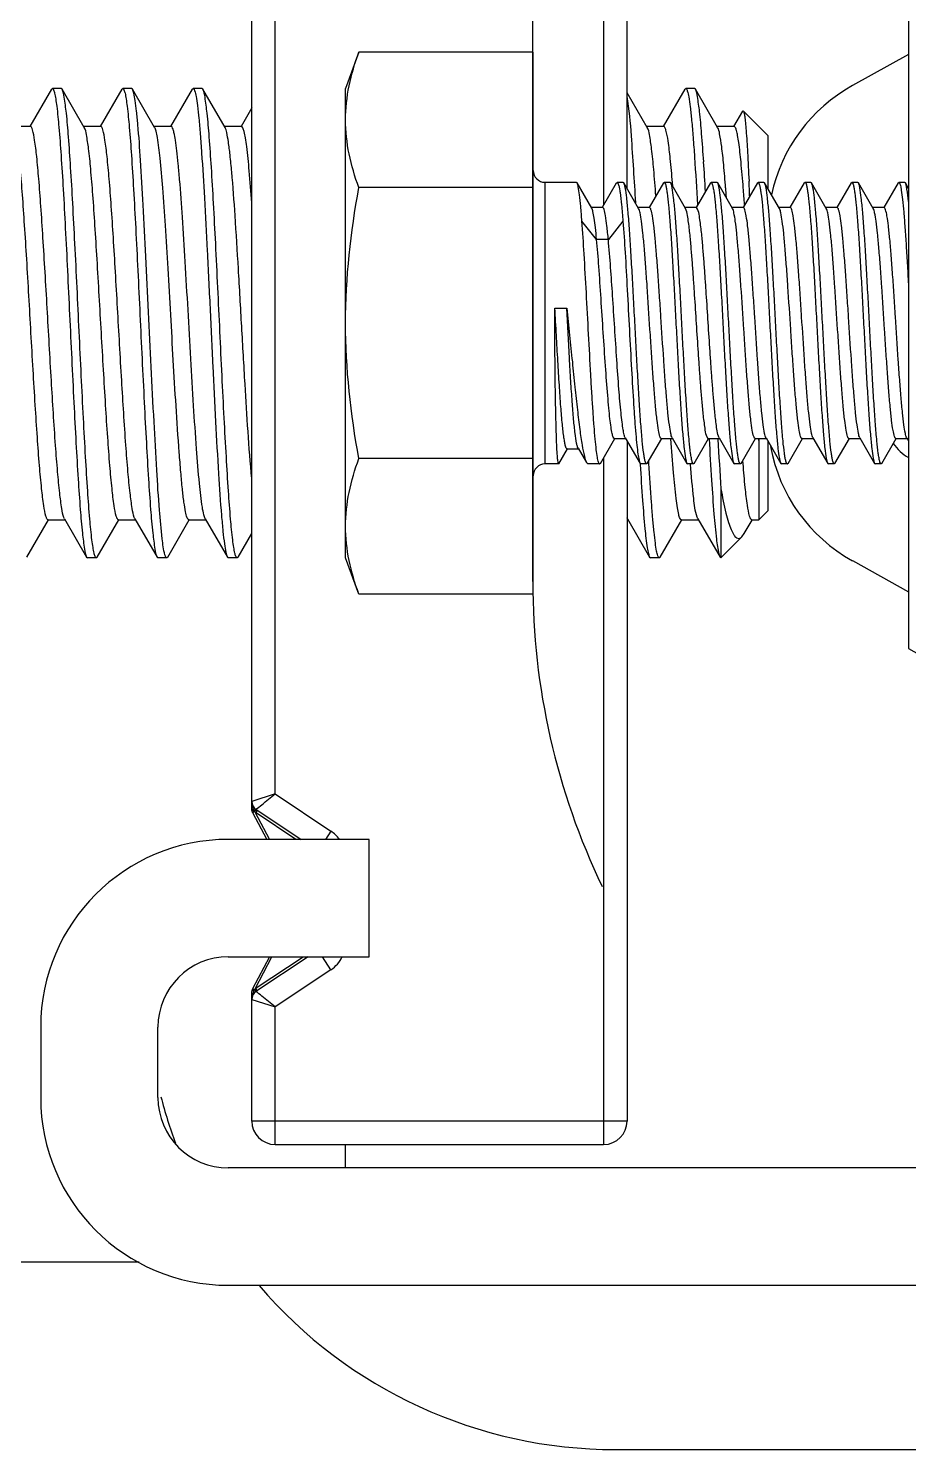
# Model space of a CAD drawing. Extents: x 27938 to 1507990, y 110129 to 923079.
# Drawn here: x 458204.6 to 458371.6, y 358362.8 to 358632.2 of the extents above; entities that cross this region are included whole.
import ezdxf

# ---------------------------------------------------------------- set-up
doc = ezdxf.new("R2010")
doc.units = 0
doc.header["$LTSCALE"] = 1000
doc.header["$MEASUREMENT"] = 0

msp = doc.modelspace()

# ---------------------------------------------------------------- linework, layer by layer
at = {"linetype": 'Continuous'}
for p, q in [((458318.19, 358601.88), (458318.19, 358727.62)), ((458300.29, 358527.39), (458300.29, 358699.7)), ((458313.74, 358683.13), (458313.74, 358598.79)), ((458247.01, 358484.24), (458247.01, 358667.05)), ((458251.46, 358487.1), (458251.46, 358665.62)), ((458371.57, 358638), (458371.57, 358514.71)), ((458267.31, 358627.73), (458264.8, 358620.85)), ((458300.39, 358627.73), (458267.31, 358627.73)), ((458300.39, 358524.99), (458300.39, 358627.73)), ((458371.57, 358627.29), (458360.92, 358621.39)), ((458209.02, 358620.69), (458204.93, 358613.64)), ((458209.02, 358620.69), (458209.19, 358620.85)), ((458210.86, 358620.85), (458209.19, 358620.85)), ((458210.86, 358620.85), (458209.19, 358620.85)), ((458209.19, 358620.85), (458209.22, 358620.84)), ((458211.04, 358620.7), (458210.86, 358620.85)), ((458215.25, 358613.46), (458211.04, 358620.7)), ((458222.36, 358620.69), (458218.27, 358613.64)), ((458222.36, 358620.69), (458222.54, 358620.85)), ((458224.21, 358620.85), (458222.54, 358620.85)), ((458224.21, 358620.85), (458222.54, 358620.85)), ((458222.54, 358620.85), (458222.56, 358620.84)), ((458224.38, 358620.7), (458224.21, 358620.85)), ((458228.59, 358613.46), (458224.38, 358620.7)), ((458235.71, 358620.69), (458231.62, 358613.64)), ((458235.71, 358620.69), (458235.88, 358620.85)), ((458237.56, 358620.85), (458235.88, 358620.85)), ((458237.56, 358620.85), (458235.88, 358620.85)), ((458235.88, 358620.85), (458235.91, 358620.84)), ((458237.73, 358620.7), (458237.56, 358620.85)), ((458241.94, 358613.46), (458237.73, 358620.7)), ((458264.8, 358531.87), (458264.8, 358620.85)), ((458322.02, 358613.46), (458318.19, 358620.04)), ((458329.13, 358620.69), (458325.04, 358613.64)), ((458329.13, 358620.69), (458329.31, 358620.85)), ((458330.98, 358620.85), (458329.31, 358620.85)), ((458330.98, 358620.85), (458329.31, 358620.85)), ((458329.31, 358620.85), (458329.33, 358620.84)), ((458331.15, 358620.7), (458330.98, 358620.85)), ((458335.36, 358613.46), (458331.15, 358620.7)), ((458247.01, 358617.16), (458244.97, 358613.64)), ((458340.09, 358616.57), (458338.39, 358613.64)), ((458340.09, 358616.57), (458340.21, 358616.62)), ((458344.88, 358611.95), (458340.21, 358616.62)), ((458205.03, 358613.64), (458201.8, 358613.64)), ((458218.38, 358613.64), (458215.14, 358613.64)), ((458231.72, 358613.64), (458228.49, 358613.64)), ((458245.07, 358613.64), (458241.84, 358613.64)), ((458325.15, 358613.64), (458321.91, 358613.64)), ((458338.49, 358613.64), (458335.26, 358613.64)), ((458344.88, 358611.95), (458344.88, 358601.88)), ((458308.58, 358603.05), (458302.62, 358603.05)), ((458308.58, 358603.05), (458302.62, 358603.05)), ((458302.62, 358549.67), (458302.62, 358603.05)), ((458308.69, 358602.95), (458308.58, 358603.05)), ((458316.14, 358602.92), (458316.29, 358603.05)), ((458317.44, 358603.05), (458316.29, 358603.05)), ((458317.44, 358603.05), (458316.29, 358603.05)), ((458317.57, 358602.94), (458317.44, 358603.05)), ((458325.09, 358602.94), (458325.22, 358603.05)), ((458326.34, 358603.05), (458325.22, 358603.05)), ((458326.34, 358603.05), (458325.22, 358603.05)), ((458326.47, 358602.94), (458326.34, 358603.05)), ((458333.99, 358602.94), (458334.12, 358603.05)), ((458335.24, 358603.05), (458334.12, 358603.05)), ((458335.24, 358603.05), (458334.12, 358603.05)), ((458335.37, 358602.94), (458335.24, 358603.05)), ((458342.89, 358602.94), (458343.02, 358603.05)), ((458344.13, 358603.05), (458343.02, 358603.05)), ((458344.13, 358603.05), (458343.02, 358603.05)), ((458344.26, 358602.94), (458344.13, 358603.05)), ((458351.89, 358603.05), (458351.92, 358603.05)), ((458353.03, 358603.05), (458351.92, 358603.05)), ((458353.03, 358603.05), (458351.92, 358603.05)), ((458353.16, 358602.94), (458353.03, 358603.05)), ((458360.68, 358602.94), (458360.81, 358603.05)), ((458361.93, 358603.05), (458360.81, 358603.05)), ((458361.93, 358603.05), (458360.81, 358603.05)), ((458362.06, 358602.94), (458361.93, 358603.05)), ((458369.58, 358602.94), (458369.71, 358603.05)), ((458370.83, 358603.05), (458369.71, 358603.05)), ((458370.83, 358603.05), (458369.71, 358603.05)), ((458370.96, 358602.94), (458370.83, 358603.05)), ((458300.39, 358602.04), (458267.31, 358602.04)), ((458311.48, 358598.18), (458308.69, 358602.95)), ((458316.14, 358602.92), (458313.46, 358598.31)), ((458320.38, 358598.11), (458317.57, 358602.94)), ((458325.09, 358602.94), (458322.37, 358598.25)), ((458329.28, 358598.11), (458326.47, 358602.94)), ((458333.99, 358602.94), (458331.27, 358598.25)), ((458338.18, 358598.11), (458335.37, 358602.94)), ((458342.89, 358602.94), (458340.17, 358598.25)), ((458347.08, 358598.11), (458344.26, 358602.94)), ((458351.79, 358602.94), (458349.06, 358598.25)), ((458351.79, 358602.94), (458351.89, 358603.05)), ((458355.97, 358598.11), (458353.16, 358602.94)), ((458360.68, 358602.94), (458357.96, 358598.25)), ((458364.87, 358598.11), (458362.06, 358602.94)), ((458369.58, 358602.94), (458366.86, 358598.25)), ((458371.57, 358601.88), (458370.96, 358602.94)), ((458313.54, 358598.31), (458311.4, 358598.31)), ((458322.45, 358598.25), (458320.3, 358598.25)), ((458331.35, 358598.25), (458329.2, 358598.25)), ((458340.25, 358598.25), (458338.1, 358598.25)), ((458349.14, 358598.25), (458347, 358598.25)), ((458358.04, 358598.25), (458355.89, 358598.25)), ((458366.94, 358598.25), (458364.79, 358598.25)), ((458312.41, 358592.22), (458309.62, 358595.7)), ((458317.4, 358595.7), (458314.63, 358592.22)), ((458314.63, 358592.22), (458312.41, 358592.22)), ((458304.51, 358579.19), (458306.73, 358579.19)), ((458317.84, 358554.61), (458320.65, 358549.78)), ((458326.74, 358554.61), (458329.54, 358549.78)), ((458335.64, 358554.61), (458338.44, 358549.78)), ((458344.54, 358554.61), (458347.34, 358549.78)), ((458353.43, 358554.61), (458356.24, 358549.78)), ((458362.33, 358554.61), (458365.13, 358549.78)), ((458371.23, 358554.61), (458371.57, 358554.02)), ((458305.25, 358549.7), (458306.89, 358552.52)), ((458306.81, 358552.52), (458308.96, 358552.52)), ((458308.89, 358552.64), (458310.49, 358549.91)), ((458313.12, 358549.78), (458315.86, 358554.47)), ((458315.78, 358554.47), (458317.92, 358554.47)), ((458318.19, 358554.02), (458318.19, 358425.1)), ((458322.02, 358549.78), (458324.75, 358554.47)), ((458324.67, 358554.47), (458326.82, 358554.47)), ((458330.92, 358549.78), (458333.65, 358554.47)), ((458333.57, 358554.47), (458335.72, 358554.47)), ((458333.73, 358554.53), (458333.74, 358554.4)), ((458335.41, 358554.37), (458335.41, 358554.51)), ((458339.81, 358549.78), (458342.55, 358554.47)), ((458342.47, 358554.47), (458344.62, 358554.47)), ((458343.19, 358554.1), (458343.16, 358554.45)), ((458343.17, 358554.48), (458343.19, 358554.1)), ((458343.19, 358554.1), (458343.19, 358539.08)), ((458344.88, 358554.02), (458344.88, 358540.77)), ((458348.71, 358549.78), (458351.45, 358554.47)), ((458351.37, 358554.47), (458353.51, 358554.47)), ((458357.61, 358549.78), (458360.34, 358554.47)), ((458360.26, 358554.47), (458362.41, 358554.47)), ((458366.51, 358549.78), (458369.24, 358554.47)), ((458369.16, 358554.47), (458371.31, 358554.47)), ((458300.39, 358550.67), (458267.31, 358550.67)), ((458305.21, 358549.67), (458302.62, 358549.67)), ((458305.21, 358549.67), (458302.62, 358549.67)), ((458305.25, 358549.7), (458305.21, 358549.67)), ((458310.49, 358549.91), (458310.77, 358549.67)), ((458312.99, 358549.67), (458310.77, 358549.67)), ((458312.99, 358549.67), (458310.77, 358549.67)), ((458313.12, 358549.78), (458312.99, 358549.67)), ((458313.74, 358550.84), (458313.74, 358420.65)), ((458320.65, 358549.78), (458320.78, 358549.67)), ((458320.66, 358549.76), (458320.67, 358549.65)), ((458320.67, 358549.65), (458320.67, 358549.53)), ((458321.89, 358549.67), (458320.78, 358549.67)), ((458321.89, 358549.67), (458320.78, 358549.67)), ((458322.02, 358549.78), (458321.89, 358549.67)), ((458322.33, 358549.77), (458322.3, 358550.22)), ((458329.54, 358549.78), (458329.67, 358549.67)), ((458330.79, 358549.67), (458329.67, 358549.67)), ((458330.79, 358549.67), (458329.67, 358549.67)), ((458330.18, 358549.59), (458330.18, 358549.67)), ((458330.92, 358549.78), (458330.79, 358549.67)), ((458338.44, 358549.78), (458338.57, 358549.67)), ((458339.69, 358549.67), (458338.57, 358549.67)), ((458339.69, 358549.67), (458338.57, 358549.67)), ((458339.81, 358549.78), (458339.69, 358549.67)), ((458340.19, 358549.7), (458340.14, 358550.25)), ((458347.34, 358549.78), (458347.47, 358549.67)), ((458348.58, 358549.67), (458347.47, 358549.67)), ((458348.58, 358549.67), (458347.47, 358549.67)), ((458348.71, 358549.78), (458348.58, 358549.67)), ((458356.24, 358549.78), (458356.37, 358549.67)), ((458357.48, 358549.67), (458356.37, 358549.67)), ((458357.48, 358549.67), (458356.37, 358549.67)), ((458357.61, 358549.78), (458357.48, 358549.67)), ((458365.13, 358549.78), (458365.26, 358549.67)), ((458366.38, 358549.67), (458365.26, 358549.67)), ((458366.38, 358549.67), (458365.26, 358549.67)), ((458366.51, 358549.78), (458366.38, 358549.67)), ((458335.98, 358544.94), (458335.98, 358531.87)), ((458204.36, 358532.02), (458208.47, 358539.08)), ((458208.37, 358539.08), (458211.6, 358539.08)), ((458211.5, 358539.26), (458211.38, 358539.51)), ((458211.5, 358539.26), (458215.69, 358532.02)), ((458217.71, 358532.02), (458221.82, 358539.08)), ((458221.71, 358539.08), (458224.95, 358539.08)), ((458224.84, 358539.26), (458224.72, 358539.52)), ((458224.84, 358539.26), (458229.04, 358532.02)), ((458231.06, 358532.02), (458235.16, 358539.08)), ((458235.06, 358539.08), (458238.29, 358539.08)), ((458238.19, 358539.26), (458242.38, 358532.02)), ((458318.26, 358539.26), (458318.19, 358539.42)), ((458318.19, 358539.08), (458318.37, 358539.08)), ((458318.26, 358539.26), (458322.46, 358532.02)), ((458324.48, 358532.02), (458328.59, 358539.08)), ((458328.48, 358539.08), (458331.72, 358539.08)), ((458331.61, 358539.26), (458335.81, 358532.02)), ((458340.42, 358536.47), (458341.91, 358539.03)), ((458341.83, 358539.08), (458343.19, 358539.08)), ((458341.91, 358539.03), (458341.93, 358539.08)), ((458344.88, 358540.77), (458343.19, 358539.08)), ((458244.4, 358532.02), (458247.01, 358536.5)), ((458339.96, 358535.85), (458335.98, 358531.87)), ((458339.96, 358535.84), (458340.42, 358536.47)), ((458215.69, 358532.02), (458215.86, 358531.87)), ((458217.54, 358531.87), (458215.86, 358531.87)), ((458217.54, 358531.87), (458215.86, 358531.87)), ((458217.54, 358531.87), (458217.51, 358531.87)), ((458217.71, 358532.02), (458217.54, 358531.87)), ((458229.04, 358532.02), (458229.21, 358531.87)), ((458230.88, 358531.87), (458229.21, 358531.87)), ((458230.88, 358531.87), (458229.21, 358531.87)), ((458231.06, 358532.02), (458230.88, 358531.87)), ((458242.38, 358532.02), (458242.56, 358531.87)), ((458244.23, 358531.87), (458242.56, 358531.87)), ((458244.23, 358531.87), (458242.56, 358531.87)), ((458244.23, 358531.87), (458244.2, 358531.87)), ((458244.4, 358532.02), (458244.23, 358531.87)), ((458267.31, 358524.99), (458264.8, 358531.87)), ((458322.46, 358532.02), (458322.63, 358531.87)), ((458324.31, 358531.87), (458322.63, 358531.87)), ((458324.31, 358531.87), (458322.63, 358531.87)), ((458324.31, 358531.87), (458324.28, 358531.87)), ((458324.48, 358532.02), (458324.31, 358531.87)), ((458335.81, 358532.02), (458335.98, 358531.87)), ((458360.92, 358531.33), (458371.57, 358525.42)), ((458300.39, 358524.99), (458267.31, 358524.99)), ((458371.57, 358514.71), (458478.34, 358453.07)), ((458251.46, 358487.1), (458247.01, 358485.67)), ((458251.46, 358487.1), (458262.03, 358480.05)), ((458247.16, 358483.62), (458247.52, 358483.8)), ((458247.16, 358483.62), (458249.87, 358478.49)), ((458247.29, 358483.92), (458247.37, 358483.88)), ((458247.37, 358483.88), (458247.48, 358483.83)), ((458247.58, 358484.07), (458247.48, 358483.83)), ((458247.52, 358483.8), (458247.48, 358483.83)), ((458247.61, 358484.04), (458247.52, 358483.8)), ((458247.61, 358483.69), (458247.52, 358483.8)), ((458247.7, 358483.96), (458247.61, 358483.69)), ((458247.61, 358483.69), (458250.36, 358478.49)), ((458247.8, 358484.19), (458256.35, 358478.49)), ((458247.92, 358483.81), (458247.86, 358483.5)), ((458255.38, 358478.49), (458247.86, 358483.5)), ((458262.03, 358480.05), (458260.99, 358478.49)), ((458269.25, 358478.49), (458242.56, 358478.49)), ((458269.25, 358456.24), (458269.25, 358478.49)), ((458242.56, 358456.24), (458269.25, 358456.24)), ((458250.35, 358456.24), (458247.16, 358450.19)), ((458247.62, 358450.15), (458250.82, 358456.24)), ((458257.68, 358456.24), (458247.8, 358449.65)), ((458247.87, 358450.34), (458256.78, 358456.24)), ((458262.03, 358453.79), (458260.39, 358456.24)), ((458262.03, 358453.79), (458251.46, 358446.74)), ((458247.01, 358425.1), (458247.01, 358449.57)), ((458247.14, 358448.87), (458247.39, 358449.63)), ((458247.42, 358450.06), (458247.16, 358450.19)), ((458247.25, 358449.91), (458247.53, 358450)), ((458247.53, 358450), (458247.42, 358450.06)), ((458247.5, 358450.01), (458247.56, 358450.08)), ((458247.56, 358450.08), (458247.62, 358450.15)), ((458247.71, 358449.88), (458247.62, 358450.15)), ((458247.01, 358448.17), (458251.46, 358446.74)), ((458251.46, 358420.65), (458251.46, 358446.74)), ((458206.97, 358442.9), (458206.97, 358429.55)), ((458229.21, 358429.55), (458229.21, 358442.9)), ((458318.19, 358425.1), (458247.01, 358425.1)), ((458251.46, 358420.65), (458313.74, 358420.65)), ((458264.8, 358416.2), (458264.8, 358420.65)), ((458536.18, 358416.2), (458242.56, 358416.2)), ((454869.85, 358398.41), (458225.65, 358398.41)), ((458242.56, 358393.96), (458536.18, 358393.96)), ((458315.96, 358362.82), (458690.02, 358362.82))]:
    msp.add_line(p, q, dxfattribs=at)
for centre, radius, start, end in [((458376.02, 358594.15), 31.14, 119, 167.8939), ((457592.49, 358558.73), 741.78, 3.29205, 3.72682), ((458302.62, 358605.28), 2.22, 180, 270), ((458316.29, 358602.96), 0.0861, 84.1854, 89.9947), ((458325.22, 358602.97), 0.076, 79.0043, 89.9604), ((457996.53, 358576.1), 331.36, 4.5387, 4.6656), ((458334.12, 358602.97), 0.0761, 78.9113, 89.9594), ((457449.89, 358562.48), 892.35, 2.44216, 2.62087), ((458343.02, 358602.97), 0.076, 78.9914, 89.9603), ((458360.81, 358602.97), 0.076, 78.9891, 89.9603), ((458369.71, 358602.97), 0.076, 78.9741, 89.9601), ((457923.45, 358569.59), 414.71, 4.2321, 4.4817), ((457889.77, 358566.76), 451.83, 4.0698, 4.4728), ((459045.86, 358592.39), 711.46, 183.06383, 183.82448), ((458376.02, 358558.56), 31.14, 190.3451, 241), ((458376.02, 358558.56), 8.9, 214.3268, 239.8898), ((458302.62, 358547.44), 2.22, 90, 180), ((458312.99, 358549.74), 0.0759, 259.6399, 269.9669), ((458321.89, 358549.74), 0.076, 259.2241, 269.9627), ((458330.79, 358549.74), 0.076, 259.0953, 269.9614), ((458339.69, 358549.74), 0.076, 259.2557, 269.963), ((458348.58, 358549.74), 0.076, 259.0989, 269.9614), ((458357.48, 358549.74), 0.076, 259.2688, 269.9632), ((458366.38, 358549.74), 0.076, 259.1048, 269.9615), ((458433.83, 358527.39), 133.54, 180, 205.649), ((458248.79, 358485.67), 1.78, 180, 236.3099), ((458247.65, 358484.65), 0.82, 235.7183, 238.8209), ((458250.1, 358485.4), 3.05, 200.3577, 204.6837), ((458247.74, 358484.8), 0.99, 238.8616, 242.9131), ((458249.82, 358485.28), 2.74, 204.7071, 208.0118), ((458249.61, 358485.17), 2.51, 208.005, 212.0404), ((458249.58, 358486.08), 3.1, 230.5794, 236.3228), ((458258.57, 358474.86), 6.23, 35.8764, 56.3099), ((458242.56, 358442.9), 35.59, 90, 180), ((458242.56, 358442.9), 13.35, 90, 180), ((458258.57, 358458.97), 6.23, 303.6901, 333.8794), ((458248.79, 358448.17), 1.78, 123.6901, 180), ((458208.39, 358461.56), 40.79, 342.9834, 343.1803), ((458121.69, 358487.73), 131.34, 343.1972, 343.3115), ((458249.6, 358447.73), 3.13, 123.5501, 129.2239), ((458242.56, 358429.55), 35.59, 180, 270), ((458242.56, 358429.55), 13.35, 180, 270), ((458315.96, 358451.79), 88.97, 194.375, 200.3315), ((458251.46, 358425.1), 4.45, 180, 270), ((458313.74, 358425.1), 4.45, 270, 0), ((458315.96, 358451.79), 88.97, 220.5827, 270)]:
    msp.add_arc(centre, radius, start, end, dxfattribs=at)
for points, knots in [([(458264.8, 358614.89), (458264.8, 358617.05), (458265.28, 358621.43), (458266.55, 358625.64), (458267.31, 358627.73)], [0, 0, 0, 0, 0.493589, 1, 1, 1, 1]), ([(458209.22, 358620.84), (458209.32, 358620.82), (458209.49, 358620.46), (458209.66, 358619.83), (458209.85, 358618.76), (458210.14, 358616.63), (458210.48, 358613.05), (458210.87, 358607.81), (458211.27, 358601.43), (458211.66, 358594.14), (458212.06, 358586.21), (458212.59, 358575.19), (458213.1, 358564.29), (458213.65, 358553.91), (458214.04, 358547.16), (458214.44, 358541.48), (458214.79, 358537.02), (458215.21, 358534.05), (458215.43, 358532.47), (458215.69, 358532.02)], [0, 0, 0, 0, 0.003611, 0.011258, 0.023209, 0.039422, 0.084107, 0.143792, 0.216356, 0.299194, 0.389317, 0.483473, 0.670291, 0.756211, 0.832929, 0.897688, 0.948175, 0.982622, 1, 1, 1, 1]), ([(458217.51, 358531.87), (458217.41, 358531.9), (458217.24, 358532.26), (458217.07, 358532.88), (458216.87, 358533.95), (458216.58, 358536.08), (458216.24, 358539.66), (458215.86, 358544.91), (458215.46, 358551.29), (458215.07, 358558.58), (458214.67, 358566.51), (458214.14, 358577.53), (458213.63, 358588.43), (458213.08, 358598.81), (458212.69, 358605.56), (458212.29, 358611.24), (458211.94, 358615.7), (458211.51, 358618.67), (458211.3, 358620.25), (458211.04, 358620.7)], [0, 0, 0, 0, 0.003604, 0.011244, 0.023189, 0.039398, 0.084082, 0.143773, 0.216344, 0.299191, 0.38933, 0.483504, 0.670341, 0.756264, 0.832985, 0.897741, 0.948217, 0.982646, 1, 1, 1, 1]), ([(458222.56, 358620.84), (458222.67, 358620.82), (458222.83, 358620.46), (458223.01, 358619.83), (458223.2, 358618.76), (458223.49, 358616.63), (458223.83, 358613.05), (458224.22, 358607.81), (458224.61, 358601.43), (458225.01, 358594.14), (458225.4, 358586.21), (458225.93, 358575.19), (458226.45, 358564.29), (458226.99, 358553.92), (458227.38, 358547.16), (458227.78, 358541.48), (458228.14, 358537.02), (458228.56, 358534.05), (458228.78, 358532.47), (458229.04, 358532.02)], [0, 0, 0, 0, 0.003611, 0.011257, 0.023207, 0.039418, 0.084101, 0.143787, 0.21635, 0.299185, 0.389306, 0.483463, 0.670281, 0.756199, 0.832917, 0.897679, 0.948171, 0.982621, 1, 1, 1, 1]), ([(458228.47, 358557.67), (458228.1, 358564.6), (458227.61, 358575.03), (458226.95, 358588.72), (458226.46, 358598.33), (458225.97, 358606.67), (458225.55, 358612.61), (458225.18, 358616.37), (458224.94, 358618.36), (458224.69, 358619.74), (458224.52, 358620.46), (458224.38, 358620.7)], [0, 0, 0, 0, 0.329141, 0.495694, 0.6508, 0.785583, 0.892349, 0.93326, 0.965064, 0.987355, 1, 1, 1, 1]), ([(458235.91, 358620.84), (458236.07, 358620.81), (458236.25, 358620.17), (458236.5, 358619.17), (458236.74, 358617.36), (458237, 358615), (458237.25, 358612.01), (458237.62, 358606.98), (458238.06, 358599.61), (458238.58, 358589.81), (458239.09, 358579.18), (458239.6, 358568.37), (458239.96, 358561.18), (458240.14, 358557.67)], [0, 0, 0, 0, 0.007665, 0.025364, 0.053379, 0.091388, 0.138842, 0.195022, 0.330009, 0.488072, 0.659495, 0.833705, 1, 1, 1, 1]), ([(458244.2, 358531.87), (458244.1, 358531.9), (458243.93, 358532.26), (458243.76, 358532.88), (458243.57, 358533.95), (458243.28, 358536.08), (458242.94, 358539.66), (458242.55, 358544.91), (458242.16, 358551.29), (458241.76, 358558.58), (458241.36, 358566.51), (458240.84, 358577.53), (458240.32, 358588.43), (458239.78, 358598.81), (458239.39, 358605.56), (458238.98, 358611.24), (458238.63, 358615.7), (458238.21, 358618.67), (458237.99, 358620.25), (458237.73, 358620.7)], [0, 0, 0, 0, 0.003605, 0.011247, 0.023192, 0.039401, 0.084084, 0.143773, 0.216344, 0.299192, 0.389326, 0.483496, 0.670337, 0.756261, 0.832979, 0.897736, 0.948215, 0.982646, 1, 1, 1, 1]), ([(458319.83, 358599.16), (458319.59, 358603.4), (458319.14, 358610.13), (458318.64, 358616.88), (458318.19, 358619.34)], [0, 0, 0, 0, 0.628544, 1, 1, 1, 1]), ([(458329.33, 358620.84), (458329.5, 358620.8), (458329.69, 358620.12), (458329.94, 358619.06), (458330.19, 358617.12), (458330.46, 358614.6), (458330.72, 358611.41), (458331.11, 358606.07), (458331.36, 358601.79), (458331.52, 358598.77)], [0, 0, 0, 0, 0.023099, 0.076921, 0.162181, 0.277789, 0.421938, 0.592279, 1, 1, 1, 1]), ([(458332.71, 358606.95), (458332.59, 358608.74), (458332.36, 358611.9), (458332.02, 358616.04), (458331.61, 358618.81), (458331.4, 358620.28), (458331.15, 358620.7)], [0, 0, 0, 0, 0.387565, 0.689151, 0.895137, 1, 1, 1, 1]), ([(458340.21, 358616.61), (458340.3, 358616.52), (458340.38, 358616.13), (458340.52, 358615.41), (458340.64, 358614.26), (458340.84, 358612), (458341.06, 358608.3), (458341.22, 358605.1), (458341.31, 358603.29)], [0, 0, 0, 0, 0.027491, 0.083885, 0.169406, 0.283463, 0.592757, 1, 1, 1, 1]), ([(458267.31, 358602.04), (458266.55, 358604.13), (458265.28, 358608.34), (458264.8, 358612.72), (458264.8, 358614.89)], [0, 0, 0, 0, 0.506411, 1, 1, 1, 1]), ([(458208.37, 358539.08), (458208.28, 358539.08), (458208.09, 358539.34), (458207.82, 358540.2), (458207.47, 358542.17), (458207.1, 358545.35), (458206.71, 358549.68), (458206.32, 358554.96), (458205.93, 358561.02), (458205.53, 358567.63), (458205, 358576.85), (458204.49, 358585.99), (458203.94, 358594.71), (458203.55, 358600.42), (458203.16, 358605.26), (458202.79, 358609.07), (458202.39, 358611.67), (458202.14, 358613.05), (458201.9, 358613.46)], [0, 0, 0, 0, 0.003516, 0.010771, 0.037949, 0.081609, 0.140308, 0.211978, 0.294061, 0.383613, 0.477416, 0.664254, 0.750571, 0.827952, 0.893624, 0.945254, 0.981055, 1, 1, 1, 1]), ([(458211.38, 358539.51), (458211.18, 358540.05), (458210.9, 358541.6), (458210.52, 358544.48), (458210.15, 358548.48), (458209.6, 358555.58), (458208.96, 358565.93), (458208.34, 358576.89), (458207.82, 358585.94), (458207.43, 358592.38), (458207.04, 358598.27), (458206.66, 358603.39), (458206.27, 358607.58), (458205.92, 358610.66), (458205.57, 358612.56), (458205.31, 358613.39), (458205.12, 358613.64), (458205.03, 358613.64)], [0, 0, 0, 0, 0.023312, 0.06278, 0.117199, 0.184734, 0.349474, 0.534403, 0.626505, 0.71409, 0.794123, 0.863837, 0.92083, 0.96317, 0.989516, 0.99656, 1, 1, 1, 1]), ([(458221.71, 358539.08), (458221.63, 358539.08), (458221.43, 358539.34), (458221.17, 358540.2), (458220.81, 358542.17), (458220.45, 358545.35), (458220.06, 358549.68), (458219.67, 358554.96), (458219.27, 358561.02), (458218.88, 358567.63), (458218.35, 358576.85), (458217.83, 358585.99), (458217.29, 358594.71), (458216.9, 358600.42), (458216.5, 358605.26), (458216.14, 358609.07), (458215.73, 358611.67), (458215.49, 358613.05), (458215.25, 358613.46)], [0, 0, 0, 0, 0.003516, 0.010771, 0.037949, 0.081609, 0.140308, 0.211978, 0.294061, 0.383613, 0.477416, 0.664254, 0.750572, 0.827952, 0.893624, 0.945254, 0.981055, 1, 1, 1, 1]), ([(458224.72, 358539.52), (458224.52, 358540.07), (458224.25, 358541.62), (458223.87, 358544.51), (458223.49, 358548.51), (458222.94, 358555.62), (458222.3, 358565.97), (458221.68, 358576.92), (458221.16, 358585.97), (458220.77, 358592.4), (458220.39, 358598.28), (458220, 358603.4), (458219.62, 358607.59), (458219.26, 358610.66), (458218.91, 358612.56), (458218.65, 358613.39), (458218.46, 358613.64), (458218.38, 358613.64)], [0, 0, 0, 0, 0.02345, 0.063033, 0.11754, 0.185131, 0.349903, 0.534772, 0.62682, 0.714344, 0.794313, 0.863966, 0.920906, 0.963205, 0.989525, 0.996562, 1, 1, 1, 1]), ([(458232.64, 358560.7), (458232.28, 358566.45), (458231.8, 358575.12), (458231.14, 358586.52), (458230.65, 358594.52), (458230.17, 358601.51), (458229.69, 358607.07), (458229.28, 358610.68), (458228.9, 358612.6), (458228.72, 358613.25), (458228.59, 358613.46)], [0, 0, 0, 0, 0.326529, 0.491938, 0.646319, 0.780991, 0.888404, 0.962618, 0.986009, 1, 1, 1, 1]), ([(458235.98, 358560.7), (458235.79, 358563.66), (458235.44, 358569.72), (458234.92, 358578.82), (458234.41, 358587.78), (458233.89, 358596.02), (458233.45, 358602.2), (458233.08, 358606.4), (458232.81, 358608.89), (458232.57, 358610.85), (458232.3, 358612.33), (458232.1, 358613.14), (458231.86, 358613.64), (458231.72, 358613.64)], [0, 0, 0, 0, 0.167056, 0.342036, 0.51408, 0.67247, 0.807366, 0.863327, 0.910435, 0.947987, 0.975456, 0.992576, 1, 1, 1, 1]), ([(458247.01, 358546.88), (458246.45, 358552.84), (458245.87, 358562.45), (458245.1, 358575.72), (458244.5, 358586.37), (458243.9, 358596.15), (458243.38, 358603.34), (458242.93, 358608), (458242.63, 358610.51), (458242.33, 358612.25), (458242.11, 358613.17), (458241.94, 358613.46)], [0, 0, 0, 0, 0.268555, 0.432232, 0.596778, 0.747731, 0.871839, 0.920321, 0.958291, 0.984973, 1, 1, 1, 1]), ([(458247.01, 358599.18), (458246.86, 358601.21), (458246.59, 358604.75), (458246.18, 358608.87), (458245.84, 358611.32), (458245.59, 358612.55), (458245.41, 358613.24), (458245.18, 358613.64), (458245.07, 358613.64)], [0, 0, 0, 0, 0.41482, 0.72823, 0.841797, 0.924784, 0.976685, 1, 1, 1, 1]), ([(458323.65, 358600.53), (458323.52, 358602.19), (458323.28, 358605.14), (458322.92, 358609.01), (458322.51, 358611.65), (458322.26, 358613.05), (458322.02, 358613.46)], [0, 0, 0, 0, 0.381754, 0.681975, 0.890091, 1, 1, 1, 1]), ([(458326.79, 358603.05), (458326.67, 358604.55), (458326.43, 358607.18), (458326.06, 358610.46), (458325.7, 358612.49), (458325.43, 358613.37), (458325.24, 358613.64), (458325.15, 358613.64)], [0, 0, 0, 0, 0.418158, 0.729515, 0.923411, 0.975112, 1, 1, 1, 1]), ([(458336.88, 358601.99), (458336.77, 358603.46), (458336.54, 358606.08), (458336.2, 358609.5), (458335.82, 358611.84), (458335.58, 358613.09), (458335.36, 358613.46)], [0, 0, 0, 0, 0.38118, 0.680309, 0.888233, 1, 1, 1, 1]), ([(458340.22, 358601.99), (458340.09, 358603.64), (458339.85, 358606.51), (458339.48, 358609.83), (458339.18, 358611.8), (458338.96, 358612.77), (458338.8, 358613.33), (458338.59, 358613.64), (458338.49, 358613.64)], [0, 0, 0, 0, 0.417353, 0.72929, 0.841771, 0.92395, 0.975651, 1, 1, 1, 1]), ([(458316.3, 358603.05), (458316.36, 358603.04), (458316.49, 358602.85), (458316.6, 358602.49), (458316.74, 358601.87), (458316.94, 358600.63), (458317.17, 358598.54), (458317.32, 358596.73), (458317.4, 358595.7)], [0, 0, 0, 0, 0.025999, 0.078741, 0.161216, 0.273457, 0.583864, 1, 1, 1, 1]), ([(458325.24, 358603.05), (458325.3, 358603.04), (458325.42, 358602.83), (458325.53, 358602.45), (458325.66, 358601.82), (458325.86, 358600.55), (458326.08, 358598.42), (458326.34, 358595.29), (458326.6, 358591.48), (458326.86, 358587.13), (458327.13, 358582.39), (458327.39, 358577.43), (458327.66, 358572.44), (458327.92, 358567.58), (458328.18, 358563.04), (458328.45, 358558.98), (458328.7, 358555.55), (458328.96, 358552.86), (458329.18, 358551.13), (458329.38, 358550.2), (458329.48, 358549.89), (458329.54, 358549.78)], [0, 0, 0, 0, 0.003711, 0.011336, 0.02321, 0.039312, 0.083698, 0.143015, 0.215173, 0.297594, 0.387327, 0.481159, 0.575721, 0.667617, 0.753551, 0.830448, 0.895556, 0.946563, 0.981704, 0.992971, 1, 1, 1, 1]), ([(458334.14, 358603.05), (458334.2, 358603.04), (458334.32, 358602.83), (458334.43, 358602.45), (458334.56, 358601.82), (458334.75, 358600.55), (458334.98, 358598.42), (458335.24, 358595.29), (458335.5, 358591.48), (458335.76, 358587.13), (458336.03, 358582.39), (458336.29, 358577.43), (458336.55, 358572.44), (458336.82, 358567.58), (458337.08, 358563.04), (458337.34, 358558.98), (458337.6, 358555.55), (458337.86, 358552.86), (458338.08, 358551.13), (458338.28, 358550.2), (458338.38, 358549.89), (458338.44, 358549.78)], [0, 0, 0, 0, 0.003714, 0.011343, 0.023221, 0.039327, 0.08372, 0.14304, 0.215198, 0.297619, 0.387351, 0.481178, 0.575732, 0.667622, 0.753555, 0.83045, 0.895556, 0.946562, 0.981703, 0.992971, 1, 1, 1, 1]), ([(458343.03, 358603.05), (458343.1, 358603.04), (458343.22, 358602.83), (458343.33, 358602.45), (458343.46, 358601.82), (458343.65, 358600.55), (458343.88, 358598.42), (458344.14, 358595.29), (458344.4, 358591.48), (458344.66, 358587.13), (458344.92, 358582.39), (458345.19, 358577.43), (458345.45, 358572.44), (458345.72, 358567.58), (458345.98, 358563.04), (458346.24, 358558.98), (458346.5, 358555.55), (458346.76, 358552.86), (458346.98, 358551.13), (458347.18, 358550.2), (458347.28, 358549.89), (458347.34, 358549.78)], [0, 0, 0, 0, 0.003711, 0.011337, 0.023212, 0.039314, 0.0837, 0.143018, 0.215176, 0.297599, 0.387332, 0.481164, 0.575726, 0.667621, 0.753554, 0.830449, 0.895556, 0.946563, 0.981704, 0.992971, 1, 1, 1, 1]), ([(458351.92, 358603.05), (458351.98, 358603.05), (458352.11, 358602.86), (458352.21, 358602.5), (458352.35, 358601.89), (458352.53, 358600.64), (458352.76, 358598.53), (458353.02, 358595.43), (458353.28, 358591.63), (458353.55, 358587.28), (458353.81, 358582.54), (458354.08, 358577.57), (458354.34, 358572.55), (458354.61, 358567.68), (458354.87, 358563.12), (458355.13, 358559.04), (458355.39, 358555.58), (458355.65, 358552.88), (458355.87, 358551.14), (458356.07, 358550.2), (458356.17, 358549.89), (458356.24, 358549.78)], [0, 0, 0, 0, 0.003386, 0.010605, 0.022094, 0.037845, 0.081651, 0.140562, 0.21249, 0.294853, 0.384679, 0.47873, 0.573605, 0.66588, 0.752224, 0.829521, 0.894986, 0.946281, 0.981617, 0.992941, 1, 1, 1, 1]), ([(458360.83, 358603.05), (458360.89, 358603.04), (458361.01, 358602.83), (458361.12, 358602.45), (458361.25, 358601.82), (458361.45, 358600.55), (458361.67, 358598.42), (458361.93, 358595.29), (458362.19, 358591.48), (458362.45, 358587.13), (458362.72, 358582.39), (458362.98, 358577.43), (458363.25, 358572.44), (458363.51, 358567.58), (458363.77, 358563.04), (458364.04, 358558.98), (458364.29, 358555.55), (458364.55, 358552.86), (458364.77, 358551.13), (458364.97, 358550.2), (458365.07, 358549.89), (458365.13, 358549.78)], [0, 0, 0, 0, 0.003711, 0.011337, 0.023212, 0.039315, 0.083701, 0.143019, 0.215177, 0.2976, 0.387333, 0.481165, 0.575727, 0.667621, 0.753554, 0.830449, 0.895556, 0.946563, 0.981704, 0.992971, 1, 1, 1, 1]), ([(458369.73, 358603.05), (458369.78, 358603.04), (458369.88, 358602.89), (458369.98, 358602.6), (458370.09, 358602.14), (458370.26, 358601.19), (458370.45, 358599.59), (458370.67, 358597.23), (458370.9, 358594.32), (458371.12, 358590.93), (458371.35, 358587.16), (458371.5, 358584.52), (458371.57, 358583.16)], [0, 0, 0, 0, 0.007976, 0.023399, 0.047119, 0.079188, 0.167777, 0.287121, 0.434165, 0.605074, 0.795358, 1, 1, 1, 1]), ([(458309.62, 358595.7), (458309.55, 358596.64), (458309.41, 358598.3), (458309.2, 358600.48), (458308.97, 358601.95), (458308.83, 358602.72), (458308.69, 358602.95)], [0, 0, 0, 0, 0.385426, 0.68535, 0.89169, 1, 1, 1, 1]), ([(458321.88, 358549.67), (458321.81, 358549.68), (458321.69, 358549.89), (458321.58, 358550.26), (458321.45, 358550.9), (458321.26, 358552.17), (458321.03, 358554.3), (458320.77, 358557.42), (458320.51, 358561.23), (458320.25, 358565.59), (458319.99, 358570.33), (458319.72, 358575.29), (458319.46, 358580.28), (458319.19, 358585.14), (458318.93, 358589.68), (458318.67, 358593.74), (458318.41, 358597.17), (458318.15, 358599.86), (458317.93, 358601.59), (458317.73, 358602.52), (458317.63, 358602.83), (458317.57, 358602.94)], [0, 0, 0, 0, 0.003704, 0.011323, 0.023191, 0.03929, 0.083673, 0.142993, 0.215158, 0.297591, 0.387338, 0.481186, 0.575764, 0.667671, 0.753614, 0.830513, 0.895616, 0.946611, 0.98173, 0.992985, 1, 1, 1, 1]), ([(458330.77, 358549.67), (458330.71, 358549.68), (458330.59, 358549.89), (458330.48, 358550.26), (458330.35, 358550.9), (458330.16, 358552.17), (458329.93, 358554.3), (458329.67, 358557.43), (458329.41, 358561.24), (458329.15, 358565.59), (458328.88, 358570.33), (458328.62, 358575.29), (458328.36, 358580.28), (458328.09, 358585.14), (458327.83, 358589.68), (458327.57, 358593.74), (458327.31, 358597.17), (458327.05, 358599.86), (458326.83, 358601.59), (458326.63, 358602.52), (458326.53, 358602.83), (458326.47, 358602.94)], [0, 0, 0, 0, 0.003708, 0.011332, 0.023206, 0.03931, 0.083702, 0.143027, 0.215196, 0.297632, 0.387379, 0.481219, 0.575788, 0.66769, 0.753628, 0.830521, 0.895618, 0.946611, 0.98173, 0.992985, 1, 1, 1, 1]), ([(458339.67, 358549.67), (458339.61, 358549.68), (458339.49, 358549.89), (458339.38, 358550.26), (458339.25, 358550.9), (458339.05, 358552.17), (458338.83, 358554.3), (458338.57, 358557.42), (458338.31, 358561.23), (458338.05, 358565.59), (458337.78, 358570.33), (458337.52, 358575.29), (458337.25, 358580.28), (458336.99, 358585.14), (458336.73, 358589.68), (458336.46, 358593.74), (458336.21, 358597.17), (458335.95, 358599.86), (458335.73, 358601.59), (458335.53, 358602.52), (458335.43, 358602.83), (458335.37, 358602.94)], [0, 0, 0, 0, 0.003703, 0.011321, 0.023188, 0.039286, 0.083667, 0.142986, 0.21515, 0.297581, 0.387329, 0.481177, 0.575755, 0.667664, 0.753609, 0.83051, 0.895615, 0.94661, 0.98173, 0.992984, 1, 1, 1, 1]), ([(458348.57, 358549.67), (458348.5, 358549.68), (458348.39, 358549.89), (458348.28, 358550.26), (458348.14, 358550.9), (458347.95, 358552.17), (458347.72, 358554.3), (458347.47, 358557.43), (458347.21, 358561.24), (458346.94, 358565.59), (458346.68, 358570.33), (458346.41, 358575.29), (458346.15, 358580.28), (458345.89, 358585.14), (458345.62, 358589.68), (458345.36, 358593.74), (458345.1, 358597.17), (458344.84, 358599.86), (458344.63, 358601.59), (458344.43, 358602.52), (458344.33, 358602.83), (458344.26, 358602.94)], [0, 0, 0, 0, 0.003708, 0.011332, 0.023206, 0.039309, 0.083701, 0.143026, 0.215196, 0.297631, 0.387378, 0.481219, 0.575788, 0.66769, 0.753628, 0.830521, 0.895618, 0.94661, 0.98173, 0.992985, 1, 1, 1, 1]), ([(458357.47, 358549.67), (458357.4, 358549.68), (458357.28, 358549.89), (458357.17, 358550.26), (458357.04, 358550.9), (458356.85, 358552.17), (458356.62, 358554.3), (458356.36, 358557.42), (458356.1, 358561.23), (458355.84, 358565.59), (458355.58, 358570.33), (458355.31, 358575.29), (458355.05, 358580.28), (458354.78, 358585.14), (458354.52, 358589.68), (458354.26, 358593.74), (458354, 358597.17), (458353.74, 358599.86), (458353.52, 358601.59), (458353.32, 358602.52), (458353.22, 358602.83), (458353.16, 358602.94)], [0, 0, 0, 0, 0.003703, 0.01132, 0.023187, 0.039284, 0.083664, 0.142983, 0.215146, 0.297577, 0.387325, 0.481173, 0.575752, 0.667661, 0.753607, 0.830509, 0.895614, 0.946609, 0.98173, 0.992984, 1, 1, 1, 1]), ([(458366.36, 358549.67), (458366.3, 358549.68), (458366.18, 358549.89), (458366.07, 358550.26), (458365.94, 358550.9), (458365.75, 358552.17), (458365.52, 358554.3), (458365.26, 358557.43), (458365, 358561.24), (458364.74, 358565.59), (458364.47, 358570.33), (458364.21, 358575.29), (458363.95, 358580.28), (458363.68, 358585.14), (458363.42, 358589.68), (458363.16, 358593.74), (458362.9, 358597.17), (458362.64, 358599.86), (458362.42, 358601.59), (458362.22, 358602.52), (458362.12, 358602.83), (458362.06, 358602.94)], [0, 0, 0, 0, 0.003708, 0.011331, 0.023205, 0.039308, 0.083699, 0.143025, 0.215195, 0.297631, 0.387378, 0.481219, 0.575789, 0.667691, 0.753629, 0.830521, 0.895618, 0.946611, 0.981731, 0.992985, 1, 1, 1, 1]), ([(458371.57, 358599.44), (458371.49, 358600.22), (458371.37, 358601.26), (458371.14, 358602.42), (458371.03, 358602.81), (458370.96, 358602.94)], [0, 0, 0, 0, 0.664814, 0.874197, 1, 1, 1, 1]), ([(458312.41, 358592.22), (458312.33, 358592.97), (458312.2, 358594.31), (458311.98, 358596.08), (458311.76, 358597.31), (458311.6, 358597.97), (458311.48, 358598.18)], [0, 0, 0, 0, 0.374921, 0.67078, 0.880329, 1, 1, 1, 1]), ([(458314.63, 358592.22), (458314.55, 358593.08), (458314.39, 358594.6), (458314.15, 358596.49), (458313.91, 358597.65), (458313.73, 358598.17), (458313.6, 358598.31), (458313.54, 358598.31)], [0, 0, 0, 0, 0.416821, 0.727006, 0.920674, 0.973077, 1, 1, 1, 1]), ([(458324.67, 358554.47), (458324.62, 358554.47), (458324.49, 358554.61), (458324.31, 358555.12), (458324.08, 358556.26), (458323.83, 358558.12), (458323.58, 358560.65), (458323.32, 358563.72), (458323.05, 358567.26), (458322.79, 358571.11), (458322.44, 358576.5), (458322.1, 358581.85), (458321.74, 358586.97), (458321.48, 358590.33), (458321.22, 358593.18), (458320.97, 358595.45), (458320.71, 358597.02), (458320.53, 358597.86), (458320.38, 358598.11)], [0, 0, 0, 0, 0.003779, 0.011114, 0.038197, 0.081557, 0.139812, 0.210943, 0.29244, 0.38141, 0.474689, 0.66085, 0.747103, 0.824649, 0.89074, 0.943055, 0.979813, 1, 1, 1, 1]), ([(458326.74, 358554.61), (458326.59, 358554.86), (458326.42, 358555.7), (458326.16, 358557.27), (458325.91, 358559.54), (458325.65, 358562.4), (458325.39, 358565.76), (458325.03, 358570.87), (458324.69, 358576.22), (458324.33, 358581.61), (458324.07, 358585.46), (458323.81, 358589), (458323.55, 358592.07), (458323.29, 358594.6), (458323.05, 358596.45), (458322.81, 358597.59), (458322.63, 358598.1), (458322.51, 358598.25), (458322.45, 358598.25)], [0, 0, 0, 0, 0.020221, 0.057009, 0.109346, 0.175452, 0.253005, 0.33926, 0.525406, 0.618671, 0.707626, 0.789106, 0.860222, 0.918463, 0.961813, 0.988889, 0.996221, 1, 1, 1, 1]), ([(458333.57, 358554.47), (458333.26, 358554.79), (458333.05, 358555.76), (458332.89, 358557.09), (458332.69, 358558.46), (458332.52, 358560.27), (458332.31, 358562.56), (458332.09, 358565.3), (458331.9, 358568.04), (458331.65, 358571.69), (458331.35, 358576.26), (458331.06, 358580.83), (458330.81, 358584.48), (458330.62, 358587.23), (458330.4, 358589.96), (458330.2, 358592.25), (458330.02, 358594.07), (458329.85, 358595.43), (458329.65, 358596.78), (458329.48, 358597.7), (458329.28, 358598.11)], [0, 0, 0, 0, 0.030768, 0.062218, 0.093344, 0.124643, 0.187198, 0.249714, 0.31225, 0.374778, 0.499837, 0.624896, 0.687425, 0.749956, 0.812483, 0.875017, 0.906295, 0.937525, 0.968815, 1, 1, 1, 1]), ([(458335.64, 358554.61), (458335.44, 358555.02), (458335.27, 358555.93), (458335.07, 358557.28), (458334.9, 358558.65), (458334.72, 358560.47), (458334.52, 358562.75), (458334.31, 358565.49), (458334.11, 358568.23), (458333.86, 358571.89), (458333.57, 358576.46), (458333.27, 358581.03), (458333.02, 358584.68), (458332.83, 358587.42), (458332.61, 358590.16), (458332.41, 358592.44), (458332.23, 358594.26), (458332.03, 358595.63), (458331.87, 358596.96), (458331.66, 358597.92), (458331.35, 358598.25)], [0, 0, 0, 0, 0.031186, 0.062475, 0.093704, 0.124983, 0.187517, 0.250043, 0.312574, 0.375103, 0.500161, 0.62522, 0.687747, 0.750283, 0.812799, 0.875353, 0.906651, 0.937778, 0.969229, 1, 1, 1, 1]), ([(458342.47, 358554.47), (458342.41, 358554.47), (458342.29, 358554.61), (458342.11, 358555.12), (458341.87, 358556.26), (458341.63, 358558.12), (458341.37, 358560.65), (458341.11, 358563.72), (458340.85, 358567.26), (458340.59, 358571.11), (458340.24, 358576.5), (458339.89, 358581.85), (458339.53, 358586.97), (458339.27, 358590.33), (458339.01, 358593.18), (458338.76, 358595.45), (458338.5, 358597.02), (458338.33, 358597.86), (458338.18, 358598.11)], [0, 0, 0, 0, 0.003779, 0.011113, 0.038196, 0.081556, 0.139811, 0.210942, 0.292439, 0.38141, 0.474689, 0.66085, 0.747103, 0.824649, 0.89074, 0.943055, 0.979813, 1, 1, 1, 1]), ([(458344.54, 358554.61), (458344.39, 358554.86), (458344.21, 358555.7), (458343.95, 358557.27), (458343.7, 358559.54), (458343.44, 358562.4), (458343.18, 358565.76), (458342.82, 358570.87), (458342.48, 358576.22), (458342.13, 358581.61), (458341.87, 358585.46), (458341.6, 358589), (458341.34, 358592.07), (458341.09, 358594.6), (458340.84, 358596.45), (458340.61, 358597.59), (458340.43, 358598.1), (458340.3, 358598.25), (458340.25, 358598.25)], [0, 0, 0, 0, 0.020221, 0.057009, 0.109346, 0.175452, 0.253005, 0.33926, 0.525406, 0.618671, 0.707625, 0.789106, 0.860221, 0.918463, 0.961812, 0.988889, 0.996221, 1, 1, 1, 1]), ([(458351.37, 358554.47), (458351.31, 358554.47), (458351.18, 358554.61), (458351, 358555.12), (458350.77, 358556.26), (458350.53, 358558.12), (458350.27, 358560.65), (458350.01, 358563.72), (458349.75, 358567.26), (458349.48, 358571.11), (458349.13, 358576.5), (458348.79, 358581.85), (458348.43, 358586.97), (458348.17, 358590.33), (458347.91, 358593.18), (458347.66, 358595.45), (458347.4, 358597.02), (458347.23, 358597.86), (458347.08, 358598.11)], [0, 0, 0, 0, 0.003779, 0.011113, 0.038196, 0.081555, 0.139809, 0.210939, 0.292435, 0.381405, 0.474683, 0.660843, 0.747096, 0.824643, 0.890735, 0.943051, 0.979811, 1, 1, 1, 1]), ([(458353.43, 358554.61), (458353.28, 358554.86), (458353.11, 358555.7), (458352.85, 358557.27), (458352.6, 358559.54), (458352.34, 358562.4), (458352.08, 358565.76), (458351.72, 358570.87), (458351.38, 358576.22), (458351.03, 358581.61), (458350.76, 358585.46), (458350.5, 358588.99), (458350.24, 358592.07), (458349.98, 358594.6), (458349.74, 358596.45), (458349.51, 358597.59), (458349.33, 358598.1), (458349.2, 358598.25), (458349.14, 358598.25)], [0, 0, 0, 0, 0.020221, 0.057008, 0.109345, 0.17545, 0.253003, 0.339257, 0.525401, 0.618666, 0.70762, 0.789101, 0.860217, 0.918459, 0.96181, 0.988888, 0.996221, 1, 1, 1, 1]), ([(458360.26, 358554.47), (458360.21, 358554.47), (458360.08, 358554.61), (458359.9, 358555.12), (458359.67, 358556.26), (458359.42, 358558.12), (458359.17, 358560.65), (458358.91, 358563.72), (458358.64, 358567.26), (458358.38, 358571.11), (458358.03, 358576.5), (458357.69, 358581.85), (458357.33, 358586.97), (458357.07, 358590.33), (458356.81, 358593.18), (458356.56, 358595.45), (458356.3, 358597.02), (458356.12, 358597.86), (458355.97, 358598.11)], [0, 0, 0, 0, 0.003779, 0.011114, 0.038196, 0.081556, 0.139811, 0.210942, 0.292439, 0.38141, 0.474688, 0.660849, 0.747103, 0.824649, 0.89074, 0.943055, 0.979813, 1, 1, 1, 1]), ([(458362.33, 358554.61), (458362.18, 358554.86), (458362.01, 358555.7), (458361.75, 358557.27), (458361.5, 358559.54), (458361.24, 358562.4), (458360.98, 358565.76), (458360.62, 358570.87), (458360.27, 358576.22), (458359.92, 358581.61), (458359.66, 358585.46), (458359.4, 358589), (458359.14, 358592.07), (458358.88, 358594.6), (458358.64, 358596.45), (458358.4, 358597.59), (458358.22, 358598.1), (458358.1, 358598.25), (458358.04, 358598.25)], [0, 0, 0, 0, 0.020221, 0.057009, 0.109346, 0.175452, 0.253005, 0.33926, 0.525406, 0.618671, 0.707625, 0.789106, 0.860221, 0.918463, 0.961812, 0.988889, 0.996222, 1, 1, 1, 1]), ([(458369.16, 358554.47), (458369.11, 358554.47), (458368.98, 358554.61), (458368.8, 358555.12), (458368.57, 358556.26), (458368.32, 358558.12), (458368.06, 358560.65), (458367.8, 358563.72), (458367.54, 358567.26), (458367.28, 358571.11), (458366.93, 358576.5), (458366.59, 358581.85), (458366.23, 358586.97), (458365.97, 358590.33), (458365.7, 358593.18), (458365.46, 358595.45), (458365.19, 358597.02), (458365.02, 358597.86), (458364.87, 358598.11)], [0, 0, 0, 0, 0.003779, 0.011114, 0.038197, 0.081556, 0.139811, 0.210942, 0.292439, 0.381409, 0.474688, 0.660849, 0.747103, 0.824649, 0.89074, 0.943055, 0.979813, 1, 1, 1, 1]), ([(458371.23, 358554.61), (458371.08, 358554.86), (458370.9, 358555.7), (458370.64, 358557.27), (458370.4, 358559.54), (458370.13, 358562.4), (458369.87, 358565.76), (458369.51, 358570.87), (458369.17, 358576.22), (458368.82, 358581.61), (458368.56, 358585.46), (458368.3, 358589), (458368.04, 358592.07), (458367.78, 358594.6), (458367.53, 358596.45), (458367.3, 358597.59), (458367.12, 358598.1), (458366.99, 358598.25), (458366.94, 358598.25)], [0, 0, 0, 0, 0.020221, 0.057009, 0.109346, 0.175452, 0.253005, 0.33926, 0.525406, 0.618671, 0.707625, 0.789106, 0.860221, 0.918463, 0.961812, 0.988888, 0.996222, 1, 1, 1, 1]), ([(458312.98, 358549.67), (458312.93, 358549.68), (458312.84, 358549.8), (458312.69, 358550.2), (458312.52, 358551.09), (458312.32, 358552.54), (458312.12, 358554.53), (458311.91, 358556.98), (458311.71, 358559.86), (458311.5, 358563.11), (458311.22, 358567.94), (458310.88, 358574.31), (458310.47, 358581.95), (458310.07, 358589.1), (458309.78, 358593.63), (458309.62, 358595.7)], [0, 0, 0, 0, 0.003023, 0.008655, 0.02883, 0.060884, 0.10423, 0.157961, 0.220923, 0.291749, 0.368894, 0.535298, 0.705669, 0.865188, 1, 1, 1, 1]), ([(458317.4, 358595.7), (458317.56, 358593.71), (458317.84, 358589.36), (458318.23, 358582.48), (458318.62, 358575.11), (458319.01, 358567.83), (458319.34, 358562.11), (458319.62, 358558.02), (458319.82, 358555.48), (458320.02, 358553.36), (458320.2, 358551.71), (458320.4, 358550.57), (458320.54, 358549.97), (458320.65, 358549.78)], [0, 0, 0, 0, 0.130118, 0.283774, 0.448524, 0.611007, 0.75805, 0.821983, 0.877746, 0.924216, 0.960473, 0.985838, 1, 1, 1, 1]), ([(458315.78, 358554.47), (458315.67, 358554.47), (458315.48, 358554.89), (458315.32, 358555.55), (458315.11, 358556.77), (458314.91, 358558.36), (458314.71, 358560.37), (458314.42, 358563.7), (458314.07, 358568.47), (458313.66, 358574.61), (458313.26, 358580.89), (458312.86, 358586.78), (458312.57, 358590.51), (458312.41, 358592.22)], [0, 0, 0, 0, 0.008447, 0.028211, 0.059849, 0.102845, 0.156318, 0.219121, 0.36706, 0.533759, 0.704628, 0.864703, 1, 1, 1, 1]), ([(458317.84, 358554.61), (458317.74, 358554.78), (458317.6, 358555.3), (458317.41, 358556.29), (458317.22, 358557.68), (458316.93, 358560.24), (458316.6, 358564.18), (458316.22, 358569.57), (458315.83, 358575.49), (458315.34, 358583.11), (458314.96, 358588.69), (458314.63, 358592.22)], [0, 0, 0, 0, 0.015824, 0.042527, 0.079816, 0.127025, 0.247356, 0.394063, 0.555499, 0.718817, 1, 1, 1, 1]), ([(458305.2, 358549.67), (458305.14, 358549.68), (458305.11, 358549.96), (458305.03, 358550.36), (458304.97, 358551.13), (458304.9, 358552.13), (458304.84, 358553.41), (458304.78, 358554.93), (458304.73, 358556.69), (458304.66, 358559.44), (458304.58, 358563.29), (458304.52, 358568.31), (458304.49, 358573.67), (458304.49, 358577.33), (458304.51, 358579.19)], [0, 0, 0, 0, 0.006277, 0.021923, 0.047061, 0.081471, 0.124793, 0.17657, 0.236243, 0.303168, 0.455809, 0.627887, 0.811933, 1, 1, 1, 1]), ([(458306.81, 358552.52), (458306.74, 358552.52), (458306.6, 358552.73), (458306.49, 358553.12), (458306.34, 358553.8), (458306.13, 358555.16), (458305.88, 358557.43), (458305.6, 358560.75), (458305.32, 358564.75), (458305.05, 358569.28), (458304.77, 358574.15), (458304.59, 358577.49), (458304.51, 358579.19)], [0, 0, 0, 0, 0.007534, 0.023454, 0.048663, 0.083048, 0.177833, 0.303692, 0.455223, 0.626216, 0.810017, 1, 1, 1, 1]), ([(458306.73, 358579.19), (458307.11, 358575.8), (458307.62, 358570.81), (458308.27, 358564.39), (458308.73, 358560.11), (458309.17, 358556.43), (458309.58, 358553.48), (458309.99, 358551.39), (458310.28, 358550.27), (458310.49, 358549.91)], [0, 0, 0, 0, 0.346094, 0.50857, 0.65594, 0.782806, 0.884568, 0.957661, 1, 1, 1, 1]), ([(458308.89, 358552.64), (458308.83, 358552.76), (458308.72, 358553.07), (458308.51, 358554), (458308.29, 358555.7), (458308.02, 358558.32), (458307.76, 358561.63), (458307.5, 358565.52), (458307.14, 358571.43), (458306.9, 358576.04), (458306.73, 358579.19)], [0, 0, 0, 0, 0.014497, 0.037247, 0.107063, 0.207049, 0.333333, 0.481179, 0.645288, 1, 1, 1, 1]), ([(458235.06, 358539.08), (458234.9, 358539.08), (458234.64, 358539.75), (458234.4, 358540.75), (458234.1, 358542.66), (458233.82, 358545.14), (458233.53, 358548.3), (458233.11, 358553.54), (458232.83, 358557.74), (458232.64, 358560.7)], [0, 0, 0, 0, 0.022065, 0.075173, 0.160602, 0.277059, 0.422357, 0.593607, 1, 1, 1, 1]), ([(458238.19, 358539.26), (458238.05, 358539.5), (458237.85, 358540.24), (458237.43, 358542.46), (458237, 358546.65), (458236.47, 358553.06), (458236.15, 358557.98), (458235.98, 358560.7)], [0, 0, 0, 0, 0.038609, 0.10461, 0.31585, 0.620996, 1, 1, 1, 1]), ([(458230.54, 358532.45), (458230.25, 358533.44), (458229.92, 358536.29), (458229.41, 358541.62), (458228.94, 358549.03), (458228.63, 358554.61), (458228.47, 358557.67)], [0, 0, 0, 0, 0.121434, 0.337609, 0.636283, 1, 1, 1, 1]), ([(458240.14, 358557.67), (458240.31, 358554.38), (458240.65, 358548.45), (458241.11, 358541.51), (458241.51, 358537.09), (458241.77, 358534.74), (458242.04, 358533.14), (458242.23, 358532.29), (458242.38, 358532.02)], [0, 0, 0, 0, 0.383711, 0.690971, 0.809132, 0.900843, 0.964663, 1, 1, 1, 1]), ([(458328.48, 358539.08), (458328.36, 358539.08), (458328.13, 358539.51), (458327.94, 358540.23), (458327.69, 358541.54), (458327.34, 358544.15), (458326.92, 358548.51), (458326.63, 358552.27), (458326.48, 358554.42)], [0, 0, 0, 0, 0.023075, 0.075089, 0.158336, 0.272261, 0.586084, 1, 1, 1, 1]), ([(458333.74, 358554.4), (458333.88, 358551.79), (458334.16, 358547.03), (458334.59, 358540.7), (458335.04, 358536.05), (458335.35, 358533.54), (458335.59, 358532.62)], [0, 0, 0, 0, 0.35893, 0.653729, 0.87067, 1, 1, 1, 1]), ([(458264.8, 358537.83), (458264.8, 358539.99), (458265.28, 358544.38), (458266.55, 358548.59), (458267.31, 358550.67)], [0, 0, 0, 0, 0.493589, 1, 1, 1, 1]), ([(458305.21, 358549.67), (458305.21, 358549.67), (458305.21, 358549.67), (458305.2, 358549.67), (458305.2, 358549.67)], [0, 0, 0, 0, 0.495092, 1, 1, 1, 1]), ([(458320.67, 358549.53), (458320.81, 358547.26), (458321.06, 358543.21), (458321.5, 358537.95), (458321.85, 358534.58), (458322.19, 358532.81), (458322.35, 358532.22), (458322.46, 358532.02)], [0, 0, 0, 0, 0.387408, 0.691019, 0.897768, 0.962114, 1, 1, 1, 1]), ([(458324.28, 358531.87), (458324.14, 358531.91), (458323.96, 358532.44), (458323.74, 358533.31), (458323.51, 358534.85), (458323.28, 358536.88), (458323.04, 358539.45), (458322.7, 358543.8), (458322.48, 358547.3), (458322.33, 358549.77)], [0, 0, 0, 0, 0.023662, 0.077002, 0.161182, 0.275478, 0.418505, 0.588461, 1, 1, 1, 1]), ([(458331.46, 358539.6), (458331.08, 358540.73), (458330.71, 358544.1), (458330.36, 358547.42), (458330.18, 358549.59)], [0, 0, 0, 0, 0.353033, 1, 1, 1, 1]), ([(458341.83, 358539.08), (458341.74, 358539.08), (458341.54, 358539.35), (458341.27, 358540.23), (458340.91, 358542.27), (458340.54, 358545.56), (458340.31, 358548.19), (458340.19, 358549.7)], [0, 0, 0, 0, 0.024857, 0.076574, 0.270492, 0.581869, 1, 1, 1, 1]), ([(458335.98, 358544.94), (458336.26, 358543.4), (458336.68, 358541.27), (458337.38, 358538.7), (458337.85, 358537.31), (458338.34, 358536.32), (458338.82, 358535.67), (458339.48, 358535.45), (458339.81, 358535.7), (458339.96, 358535.84)], [0, 0, 0, 0, 0.427992, 0.594856, 0.7284, 0.828419, 0.897175, 0.945336, 1, 1, 1, 1]), ([(458267.31, 358524.99), (458266.55, 358527.07), (458265.28, 358531.28), (458264.8, 358535.67), (458264.8, 358537.83)], [0, 0, 0, 0, 0.506411, 1, 1, 1, 1]), ([(458230.88, 358531.87), (458230.85, 358531.87), (458230.64, 358532), (458230.6, 358532.26), (458230.54, 358532.45)], [0, 0, 0, 0, 0.133974, 1, 1, 1, 1]), ([(458335.59, 358532.62), (458335.61, 358532.56), (458335.66, 358532.35), (458335.73, 358532.15), (458335.81, 358532.02)], [0, 0, 0, 0, 0.313274, 1, 1, 1, 1]), ([(458247.8, 358484.19), (458248.19, 358484.44), (458249.36, 358485.49), (458250.6, 358486.42), (458251.46, 358487.1)], [0, 0, 0, 0, 0.301655, 1, 1, 1, 1]), ([(458247.02, 358484.03), (458247.02, 358484.06), (458247.03, 358484.12), (458247.05, 358484.18), (458247.07, 358484.21)], [0, 0, 0, 0, 0.48312, 1, 1, 1, 1]), ([(458247.59, 358484.35), (458247.64, 358484.3), (458247.65, 358484.18), (458247.62, 358484.08), (458247.61, 358484.04)], [0, 0, 0, 0, 0.668538, 1, 1, 1, 1]), ([(458247.66, 358484.29), (458247.67, 358484.28), (458247.7, 358484.24), (458247.72, 358484.19), (458247.72, 358484.16)], [0, 0, 0, 0, 0.464051, 1, 1, 1, 1]), ([(458247.72, 358484.16), (458247.73, 358484.13), (458247.73, 358484.06), (458247.71, 358483.99), (458247.7, 358483.96)], [0, 0, 0, 0, 0.453877, 1, 1, 1, 1]), ([(458247.02, 358449.79), (458247.02, 358449.76), (458247.03, 358449.69), (458247.05, 358449.63), (458247.07, 358449.6)], [0, 0, 0, 0, 0.483166, 1, 1, 1, 1]), ([(458247.66, 358449.55), (458247.72, 358449.6), (458247.74, 358449.74), (458247.72, 358449.85), (458247.71, 358449.88)], [0, 0, 0, 0, 0.672918, 1, 1, 1, 1]), ([(458251.46, 358446.74), (458250.6, 358447.42), (458249.36, 358448.35), (458248.19, 358449.4), (458247.8, 358449.65)], [0, 0, 0, 0, 0.698346, 1, 1, 1, 1]), ([(458247.9, 358449.8), (458247.91, 358449.83), (458247.95, 358450.01), (458247.91, 358450.2), (458247.87, 358450.34)], [0, 0, 0, 0, 0.200998, 1, 1, 1, 1])]:
    msp.add_open_spline(points, degree=3, knots=knots, dxfattribs=at)
for points in [[(458264.8, 358576.36), (458264.8, 358584.96), (458265.77, 358593.58), (458267.31, 358602.04)], [(458267.31, 358550.67), (458265.77, 358559.14), (458264.8, 358567.76), (458264.8, 358576.36)], [(458331.61, 358539.26), (458331.55, 358539.37), (458331.5, 358539.48), (458331.46, 358539.6)], [(458247.07, 358484.96), (458247.03, 358485.19), (458247.01, 358485.43), (458247.01, 358485.67)], [(458247.23, 358484.34), (458247.16, 358484.54), (458247.11, 358484.75), (458247.07, 358484.96)], [(458247.01, 358484.24), (458247.01, 358484.13), (458247.1, 358484.03), (458247.19, 358483.97)], [(458247.16, 358483.62), (458247.09, 358483.75), (458247.02, 358483.88), (458247.02, 358484.03)], [(458247.55, 358484.39), (458247.62, 358484.31), (458247.61, 358484.18), (458247.58, 358484.07)], [(458247.9, 358484.04), (458247.92, 358483.97), (458247.93, 358483.89), (458247.92, 358483.81)], [(458247.01, 358449.57), (458247.01, 358449.71), (458247.12, 358449.85), (458247.25, 358449.91)], [(458247.16, 358450.19), (458247.09, 358450.07), (458247.02, 358449.93), (458247.02, 358449.79)], [(458247.01, 358448.17), (458247.01, 358448.41), (458247.06, 358448.65), (458247.14, 358448.87)]]:
    msp.add_open_spline(points, degree=3, dxfattribs=at)

doc.saveas('drawing.dxf')
